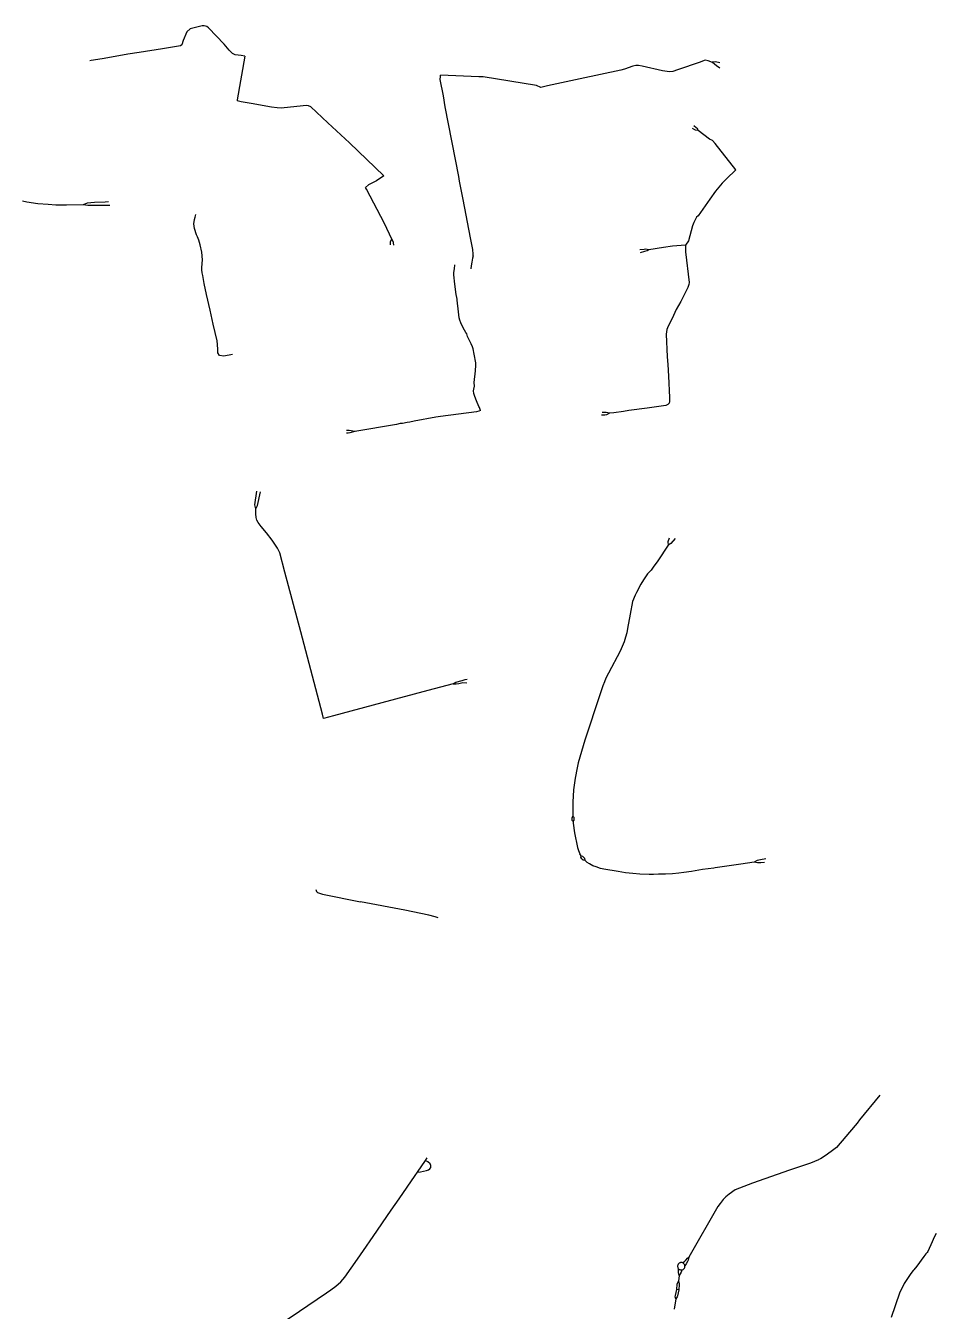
# Model space of a CAD drawing. Header units: inches. Extents: x 25491055 to 25513295, y 6670591 to 6686249.
# Drawn here: x 25502257 to 25504928, y 6681061 to 6684832 of the extents above; entities that cross this region are included whole.
import ezdxf

# ---------------------------------------------------------------- set-up
doc = ezdxf.new("R2010")
doc.units = ezdxf.units.IN
doc.header["$MEASUREMENT"] = 0

msp = doc.modelspace()

# ---------------------------------------------------------------- linework, layer by layer
for points in [[(25502839.7, 6684776.7), (25502838.8, 6684777.7), (25502793.5, 6684825.8), (25502787.9, 6684829.9), (25502780.9, 6684831.7), (25502775, 6684831.1), (25502739.2, 6684822.1)], [(25502739.2, 6684822.1), (25502729.6, 6684813.3), (25502719.2, 6684788.2), (25502714.7, 6684775.9), (25502711.3, 6684772.9), (25502658.7, 6684764.2)], [(25502590, 6684753.4), (25502556.8, 6684747.8)], [(25502658.7, 6684764.2), (25502590, 6684753.4)], [(25502854.1, 6684760.3), (25502839.1, 6684777.3)], [(25502899.9, 6684742.1), (25502889.2, 6684744.5), (25502871, 6684746.5), (25502863.6, 6684750.6), (25502854.1, 6684760.3)], [(25502448.9, 6684729.4), (25502444.8, 6684728.8)], [(25502481.3, 6684734.1), (25502448.9, 6684729.4)], [(25502552, 6684747), (25502481.3, 6684734.1)], [(25502556.8, 6684747.8), (25502552, 6684747)], [(25502899.9, 6684742.1), (25502877.6, 6684614.5)], [(25504247.5, 6684729.6), (25504235.2, 6684725.2), (25504168.4, 6684702.1), (25504154.9, 6684697.9), (25504146.5, 6684696.8), (25504138.3, 6684697.1), (25504125.3, 6684699.5), (25504064.7, 6684713.1), (25504054.1, 6684714.9), (25504046.7, 6684714.9), (25504037.5, 6684713.1), (25504013.7, 6684704.3)], [(25504250.1, 6684730.5), (25504247.5, 6684729.6)], [(25504271.2, 6684724.2), (25504258.9, 6684728.7), (25504250.1, 6684730.5)], [(25504293.3, 6684722.6), (25504280, 6684725.4), (25504270.3, 6684724.5)], [(25504293, 6684706.8), (25504283.5, 6684713.8), (25504271.2, 6684724.2)], [(25503487.8, 6684594.2), (25503482.2, 6684626.3), (25503472.6, 6684673.5), (25503473.5, 6684683.1)], [(25503473.5, 6684683.1), (25503473.8, 6684686.9)], [(25503586.5, 6684682.2), (25503473.8, 6684686.9)], [(25503768.3, 6684650.4), (25503754.9, 6684656.7), (25503676.7, 6684669.5), (25503599, 6684682), (25503586.5, 6684682.2)], [(25504013.7, 6684704.3), (25504003, 6684701.2), (25503883.1, 6684676.1), (25503787.2, 6684655.7), (25503768.3, 6684650.4)], [(25502877.6, 6684614.5), (25502877.1, 6684611.2)], [(25502918, 6684603.4), (25502889, 6684608.2), (25502877.1, 6684611.2)], [(25503093.3, 6684593.5), (25503086.4, 6684596.6), (25503080.8, 6684597.6), (25503071.2, 6684597), (25503006.3, 6684590), (25502994.8, 6684590.7), (25502978.1, 6684593.2), (25502918, 6684603.4)], [(25503142.8, 6684546.8), (25503093.3, 6684593.5)], [(25503527.5, 6684389.7), (25503487.8, 6684594.2)], [(25503206.9, 6684488.7), (25503142.8, 6684546.8)], [(25504219.8, 6684526.1), (25504213.3, 6684530)], [(25504223.5, 6684532.7), (25504217.2, 6684537.8)], [(25504229.5, 6684524.3), (25504221.3, 6684525.2), (25504219.8, 6684526.1)], [(25504229.5, 6684524.3), (25504227.1, 6684529.8), (25504223.5, 6684532.7)], [(25503307.7, 6684391.3), (25503206.9, 6684488.7)], [(25504262.2, 6684499.2), (25504229.5, 6684524.3)], [(25504271.6, 6684494.6), (25504262.2, 6684499.2)], [(25504339.7, 6684409.1), (25504279, 6684486.3), (25504271.6, 6684494.6)], [(25503307.7, 6684391.3), (25503286.1, 6684377.1), (25503262.7, 6684365.1), (25503253.8, 6684356.9)], [(25503529.8, 6684375.9), (25503527.5, 6684389.7)], [(25503539.8, 6684322.2), (25503529.8, 6684375.9)], [(25504334.6, 6684404.2), (25504317, 6684387.2), (25504300.1, 6684370.3), (25504280.2, 6684346.1), (25504263.3, 6684323), (25504229.5, 6684274.4), (25504224.1, 6684270)], [(25504339.7, 6684409.1), (25504334.6, 6684404.2)], [(25503256.3, 6684352.2), (25503253.8, 6684356.9)], [(25503309.7, 6684251.6), (25503256.3, 6684352.2)], [(25502260.1, 6684314.3), (25502248, 6684316.8)], [(25502323, 6684307.2), (25502292.9, 6684309.8), (25502260.1, 6684314.3)], [(25502377, 6684305.1), (25502345.1, 6684305.7), (25502323, 6684307.2)], [(25502425.3, 6684306.7), (25502377, 6684305.1)], [(25502490.5, 6684314.4), (25502458.5, 6684312.8), (25502437, 6684311.2), (25502425.3, 6684306.7)], [(25502492.2, 6684304.5), (25502466.9, 6684304.4), (25502438.9, 6684304.9), (25502425.3, 6684306.7)], [(25502499.7, 6684314.9), (25502490.5, 6684314.4)], [(25502504.1, 6684304.6), (25502492.2, 6684304.5)], [(25503569.9, 6684156.4), (25503569.9, 6684161.8), (25503568.1, 6684175.8), (25503561.5, 6684209.2), (25503539.8, 6684322.2)], [(25502758.1, 6684218.3), (25502752.2, 6684237.3), (25502750.6, 6684250.6), (25502752.2, 6684263), (25502754.4, 6684270.3)], [(25502754.4, 6684270.3), (25502756.5, 6684277.7)], [(25504224.1, 6684270), (25504217.2, 6684255), (25504213, 6684245), (25504200.8, 6684201), (25504192, 6684187.8)], [(25503331.4, 6684205.4), (25503309.7, 6684251.6)], [(25502760.8, 6684212.8), (25502758.1, 6684218.3)], [(25502773.3, 6684115.4), (25502773.9, 6684122.5), (25502775.2, 6684144.8), (25502773.3, 6684167.6), (25502768.4, 6684189.3), (25502764.7, 6684202.7), (25502760.8, 6684212.8)], [(25503326.6, 6684188.8), (25503327.1, 6684196)], [(25503327.1, 6684196), (25503327.3, 6684198.7), (25503331.4, 6684205.4)], [(25503335.8, 6684195.2), (25503335.4, 6684197.1), (25503331.4, 6684205.4)], [(25503336.9, 6684188.4), (25503335.8, 6684195.2)], [(25504192, 6684187.8), (25504154.4, 6684184.7), (25504128.1, 6684181), (25504085.1, 6684174.3)], [(25504192, 6684187.8), (25504192.2, 6684174.8)], [(25503569.9, 6684156.4), (25503567.8, 6684150.3), (25503565.2, 6684138.3), (25503563.9, 6684127.7)], [(25504071.4, 6684175.7), (25504058.4, 6684174.4)], [(25504072.5, 6684169.1), (25504059.6, 6684165.2)], [(25504085.1, 6684174.3), (25504075.2, 6684176), (25504071.4, 6684175.7)], [(25504085.1, 6684174.3), (25504080.1, 6684171.5), (25504072.5, 6684169.1)], [(25504192.2, 6684174.8), (25504192.3, 6684168.2), (25504203.1, 6684078.4), (25504202.2, 6684072.3), (25504199, 6684063.9), (25504189.2, 6684044.2), (25504178.4, 6684022.4), (25504165.1, 6683999.8)], [(25502774.7, 6684107.4), (25502773.3, 6684115.4)], [(25503521.9, 6684035.1), (25503519.9, 6684043.4), (25503516.2, 6684073.7), (25503512.9, 6684101), (25503513, 6684107.6), (25503514.3, 6684118.6)], [(25503514.3, 6684118.6), (25503515.8, 6684130.8)], [(25503563.9, 6684127.7), (25503562.2, 6684119)], [(25502776.1, 6684098.7), (25502774.7, 6684107.4)], [(25502820.1, 6683882.5), (25502819.4, 6683896.5), (25502818.3, 6683907.8), (25502806.5, 6683956.8), (25502798.1, 6683997.4), (25502787.1, 6684043.6), (25502780, 6684075.6), (25502776.1, 6684098.7)], [(25503522.6, 6684027), (25503522.3, 6684029.4), (25503521.9, 6684035.1)], [(25503528.9, 6683975.4), (25503526.4, 6683992.1), (25503522.6, 6684027)], [(25504165.1, 6683999.8), (25504153.4, 6683972.8), (25504141.6, 6683950.5), (25504137.3, 6683940.6), (25504136.3, 6683933.8), (25504135.8, 6683926.7), (25504138.8, 6683861)], [(25503550.9, 6683927.6), (25503547.9, 6683931.6), (25503540.4, 6683945.6), (25503533.3, 6683959.9), (25503530.5, 6683968.6), (25503528.9, 6683975.4)], [(25503577.4, 6683836.7), (25503577.3, 6683842.6), (25503572.6, 6683868.4), (25503569.3, 6683883.7), (25503567.2, 6683890.4), (25503563.7, 6683899.1), (25503553.2, 6683920.6), (25503550.9, 6683927.6)], [(25502863.8, 6683867.1), (25502837.7, 6683863), (25502825, 6683864.5), (25502820.5, 6683872.8), (25502820.1, 6683882.5)], [(25504138.8, 6683861), (25504140, 6683837.9), (25504142.3, 6683804), (25504145.3, 6683741.6), (25504145.7, 6683729.8), (25504144.4, 6683724.8), (25504140.9, 6683720.6), (25504134.3, 6683717.9), (25504080.1, 6683710.4), (25504026.5, 6683702.9), (25504010.2, 6683700.3)], [(25503573.7, 6683774.6), (25503572.9, 6683785.1), (25503575.9, 6683819.7), (25503577.4, 6683835.7), (25503577.4, 6683836.7)], [(25503587.6, 6683712.2), (25503586.5, 6683715), (25503579.3, 6683731.4), (25503574.2, 6683744.2), (25503571.6, 6683753.1), (25503570.9, 6683760.8), (25503571.4, 6683765.5), (25503573.7, 6683774.6)], [(25503586.2, 6683701.5), (25503579, 6683699.5), (25503473.2, 6683685.4)], [(25503591.2, 6683703.4), (25503586.2, 6683701.5)], [(25503591.2, 6683703.4), (25503587.6, 6683712.2)], [(25503956.1, 6683697.5), (25503948.2, 6683697.7)], [(25503969.4, 6683695.3), (25503959.2, 6683697.3), (25503956.1, 6683697.5)], [(25504010.2, 6683700.3), (25503981.7, 6683696.8), (25503969.4, 6683695.3)], [(25503354.9, 6683665), (25503344.3, 6683661.8), (25503222.1, 6683641.6)], [(25503384.1, 6683669.4), (25503375.7, 6683667.8), (25503362.6, 6683665.5), (25503354.9, 6683665)], [(25503473.2, 6683685.4), (25503460.1, 6683683.2), (25503396.9, 6683672), (25503384.1, 6683669.4)], [(25503955.9, 6683689.8), (25503945.9, 6683689.2)], [(25503969.4, 6683695.3), (25503960.1, 6683690.6), (25503955.9, 6683689.8)], [(25503202.7, 6683637), (25503197.6, 6683636.5)], [(25503203.2, 6683644.6), (25503197.9, 6683645)], [(25503222.1, 6683641.6), (25503207.3, 6683637.6), (25503202.7, 6683637)], [(25503222.1, 6683641.6), (25503206.2, 6683644.3), (25503203.2, 6683644.6)], [(25502931.7, 6683414.8), (25502929.1, 6683426.3), (25502935.3, 6683467)], [(25502931.7, 6683414.8), (25502937.2, 6683424.4), (25502945.9, 6683464.6)], [(25502980.3, 6683323.2), (25502963, 6683344.7), (25502947.5, 6683363.3), (25502939.3, 6683374.8), (25502935.3, 6683381.8), (25502932.8, 6683389.5), (25502931.7, 6683400.1), (25502931.7, 6683414.8)], [(25502995.5, 6683299.5), (25502980.3, 6683323.2)], [(25504144.4, 6683329.1), (25504140.8, 6683317.6), (25504141, 6683308.7)], [(25504161.8, 6683327.4), (25504149.4, 6683313), (25504141, 6683308.7)], [(25503127.7, 6682812.2), (25503063.9, 6683053.6), (25503017.4, 6683229.2), (25503002.1, 6683285.8), (25502995.5, 6683299.5)], [(25504141, 6683308.7), (25504111, 6683262.5), (25504097.2, 6683243.3)], [(25504081.3, 6683224.2), (25504069.5, 6683207), (25504061, 6683193.4), (25504048.1, 6683169.3)], [(25504091.2, 6683234.9), (25504081.3, 6683224.2)], [(25504097.2, 6683243.3), (25504091.2, 6683234.9)], [(25504048.1, 6683169.3), (25504044.8, 6683161.8)], [(25504044.8, 6683161.8), (25504037, 6683142.9), (25504029.8, 6683106), (25504022.4, 6683063.9), (25504020.7, 6683051.6), (25504016.6, 6683038.4), (25504012.2, 6683024.4), (25504007, 6683010.8), (25504000.9, 6682997.7), (25503966.5, 6682932.8)], [(25503511.3, 6682901.8), (25503518.3, 6682906.3), (25503537.4, 6682911.8)], [(25503511.3, 6682901.8), (25503519.4, 6682901.1), (25503527.8, 6682902.3), (25503539, 6682905.7)], [(25503537.4, 6682911.8), (25503546.5, 6682914.1), (25503551.9, 6682915.1)], [(25503539, 6682905.7), (25503550.7, 6682904.1)], [(25503966.5, 6682932.8), (25503958.9, 6682918.3), (25503954.6, 6682907.5), (25503950.3, 6682895.8), (25503941.9, 6682872.3), (25503897.1, 6682736.6), (25503877.6, 6682669.7), (25503874.4, 6682655.2), (25503868.4, 6682625), (25503863.7, 6682590.3), (25503861.8, 6682554.7), (25503861.4, 6682521.6), (25503861.9, 6682513.7)], [(25503436.6, 6682882.1), (25503301.8, 6682845.8)], [(25503511.3, 6682901.8), (25503436.6, 6682882.1)], [(25503301.8, 6682845.8), (25503159.9, 6682807.5)], [(25503130.9, 6682800.1), (25503127.7, 6682812.2)], [(25503159.9, 6682807.5), (25503130.9, 6682800.1)], [(25503861.9, 6682513.7), (25503858.5, 6682508.8), (25503858.5, 6682505.4)], [(25503858.5, 6682505.4), (25503858.9, 6682501.9), (25503862.8, 6682497.7)], [(25503865.8, 6682505.9), (25503865.4, 6682510), (25503861.9, 6682513.7)], [(25503862.8, 6682497.7), (25503865.9, 6682502.2), (25503865.8, 6682505.9)], [(25503862.8, 6682497.7), (25503863.1, 6682492.7), (25503867.2, 6682465), (25503875.2, 6682421.8), (25503878.4, 6682412.9)], [(25503878.4, 6682412.9), (25503881.9, 6682402.9)], [(25503886, 6682397.3), (25503881.9, 6682402.9)], [(25503888.2, 6682388.5), (25503884.9, 6682393.3), (25503886, 6682397.3)], [(25503886, 6682397.3), (25503889.9, 6682396.3), (25503893.4, 6682393)], [(25503896.7, 6682384.1), (25503892.1, 6682384.9), (25503888.2, 6682388.5)], [(25503893.4, 6682393), (25503896.1, 6682390), (25503896.7, 6682384.1)], [(25503943.1, 6682360.3), (25503929.9, 6682364.5), (25503920.7, 6682368.2), (25503910.3, 6682374.1), (25503904.2, 6682377.8), (25503896.7, 6682384.1)], [(25504393.7, 6682378.6), (25504354.5, 6682372.6)], [(25504411.8, 6682385.3), (25504402.9, 6682383.8), (25504393.7, 6682378.6)], [(25504412.8, 6682376.8), (25504403.9, 6682376.5), (25504393.7, 6682378.6)], [(25504428.1, 6682388), (25504411.8, 6682385.3)], [(25504424.2, 6682377.2), (25504412.8, 6682376.8)], [(25503953.2, 6682358.4), (25503943.1, 6682360.3)], [(25504085.8, 6682342.6), (25504058.8, 6682343.7), (25504038.1, 6682345.4), (25504016.4, 6682347.4), (25503994.9, 6682350.7), (25503953.2, 6682358.4)], [(25504098, 6682342.3), (25504085.8, 6682342.6)], [(25504275.1, 6682361.4), (25504242.3, 6682356.8), (25504210.1, 6682351.3), (25504187.8, 6682348.3), (25504172.6, 6682346.3), (25504154.6, 6682344.2), (25504133.6, 6682343.3), (25504113, 6682343), (25504098, 6682342.3)], [(25504279.2, 6682362), (25504275.1, 6682361.4)], [(25504354.5, 6682372.6), (25504279.2, 6682362)], [(25503108.5, 6682298.2), (25503110.4, 6682292.9), (25503112.8, 6682289.8), (25503127.9, 6682284.9), (25503238.7, 6682262.6)], [(25503369, 6682237.5), (25503238.7, 6682262.6)], [(25503457.8, 6682217.8), (25503439.9, 6682223.5), (25503369, 6682237.5)], [(25503466.6, 6682215.1), (25503457.8, 6682217.8)], [(25504762.7, 6681694.9), (25504702.3, 6681622.7), (25504696.1, 6681613.5)], [(25504690.2, 6681606.6), (25504635.2, 6681541.4)], [(25504696.1, 6681613.5), (25504690.2, 6681606.6)], [(25503429.6, 6681503.6), (25503434.3, 6681511.8)], [(25504627.5, 6681535.5), (25504605.1, 6681518.8), (25504588.1, 6681508.7)], [(25504635.2, 6681541.4), (25504627.5, 6681535.5)], [(25503406.2, 6681469), (25503429.6, 6681503.6)], [(25503406.2, 6681469), (25503415.3, 6681470.4), (25503433.1, 6681474.7), (25503438.7, 6681476.3), (25503442.6, 6681478.9), (25503445.5, 6681482.8), (25503445.8, 6681489.3), (25503443.7, 6681494.2), (25503436.7, 6681499.6), (25503429.6, 6681503.6)], [(25504558.7, 6681495.9), (25504497.5, 6681475.3), (25504388.6, 6681437), (25504338.4, 6681417.1), (25504320.4, 6681405.3), (25504310.7, 6681396.7), (25504308.8, 6681395)], [(25504582.7, 6681506), (25504558.7, 6681495.9)], [(25504588.1, 6681508.7), (25504583.6, 6681506.4), (25504582.7, 6681506)], [(25503152.4, 6681124.4), (25503166.4, 6681134.9), (25503181.5, 6681148.2), (25503193.2, 6681161.5), (25503229.8, 6681214.1), (25503247.5, 6681239.7), (25503276.2, 6681281.1), (25503328.9, 6681357.6), (25503352.1, 6681391.4), (25503399.6, 6681460), (25503406.2, 6681469)], [(25504308.8, 6681395), (25504302.7, 6681389.2), (25504294, 6681377.8), (25504286.9, 6681368.3), (25504202.5, 6681219.6)], [(25504927.9, 6681289.3), (25504921.9, 6681279.2), (25504915.9, 6681264.9), (25504903.5, 6681237)], [(25504185.2, 6681202.9), (25504190.8, 6681208.3), (25504193.1, 6681210.8)], [(25504193.1, 6681210.8), (25504198.6, 6681217.1), (25504202.5, 6681219.6)], [(25504202.5, 6681219.6), (25504200.4, 6681211.6), (25504198.1, 6681207.2)], [(25504891.5, 6681221.7), (25504870.8, 6681194.1), (25504861.9, 6681183)], [(25504900.9, 6681233.9), (25504897.4, 6681229.6), (25504891.5, 6681221.7)], [(25504903.5, 6681237), (25504900.9, 6681233.9)], [(25504170.1, 6681197.7), (25504169.6, 6681196.7), (25504169.2, 6681194.7), (25504169.1, 6681192.8), (25504169.4, 6681190.9), (25504170, 6681188.9), (25504171, 6681187.3), (25504171.8, 6681186.2)], [(25504177.1, 6681203.9), (25504175.9, 6681203.5), (25504174.2, 6681202.7), (25504172.6, 6681201.5), (25504171.2, 6681199.9), (25504170.4, 6681198.4), (25504170.1, 6681197.7)], [(25504173.9, 6681166.8), (25504172.1, 6681174.6), (25504171.7, 6681186.3)], [(25504171.8, 6681186.2), (25504172.2, 6681185.7), (25504173.9, 6681184.4), (25504175.4, 6681183.5), (25504177.4, 6681182.8), (25504179.1, 6681182.6), (25504180.9, 6681182.6), (25504181.4, 6681182.7)], [(25504181.4, 6681182.7), (25504179.1, 6681176.4), (25504173.9, 6681166.8)], [(25504185.2, 6681202.9), (25504184.1, 6681203.5), (25504182.5, 6681204), (25504180.9, 6681204.3), (25504179.4, 6681204.4), (25504177.5, 6681204.1), (25504177.1, 6681203.9)], [(25504181.4, 6681182.7), (25504182.3, 6681182.8), (25504183.7, 6681183.3), (25504185.1, 6681183.9), (25504186.8, 6681185), (25504188.1, 6681186.5), (25504189.1, 6681187.9), (25504189.9, 6681189.5), (25504190.4, 6681191.1), (25504190.7, 6681192.8), (25504190.7, 6681194.1), (25504190.6, 6681194.9)], [(25504190.6, 6681194.9), (25504190.5, 6681195.9), (25504190.1, 6681197.2), (25504189.9, 6681197.7), (25504189.2, 6681199), (25504188.6, 6681199.9), (25504187.7, 6681201), (25504186.7, 6681202), (25504185.5, 6681202.8), (25504185.2, 6681202.9)], [(25504198.1, 6681207.2), (25504194.7, 6681200.5), (25504190.6, 6681194.9)], [(25504860.3, 6681180.9), (25504853.5, 6681172), (25504833.4, 6681142.9)], [(25504861.9, 6681183), (25504860.3, 6681180.9)], [(25504166.4, 6681125.7), (25504168, 6681140.6)], [(25504168, 6681140.6), (25504168.4, 6681143.7), (25504172, 6681149.3)], [(25504173.9, 6681166.8), (25504172, 6681149.3)], [(25504172, 6681149.3), (25504174, 6681143.3), (25504173.7, 6681139.7)], [(25504173.7, 6681139.7), (25504172.4, 6681124.6)], [(25504833.4, 6681142.9), (25504819.7, 6681114.2), (25504795.2, 6681043.4)], [(25503015.1, 6681031.1), (25503060.3, 6681061.9), (25503085, 6681078.1), (25503138.9, 6681115), (25503152.4, 6681124.4)], [(25504164, 6681097.4), (25504159.2, 6681067.8)], [(25504164, 6681097.4), (25504162.1, 6681103.7), (25504162.9, 6681107.8)], [(25504162.9, 6681107.8), (25504166.4, 6681125.7)], [(25504168.5, 6681106.9), (25504167.8, 6681103.5), (25504164, 6681097.4)], [(25504172.4, 6681124.6), (25504166.4, 6681125.7)], [(25504172.4, 6681124.6), (25504168.5, 6681106.9)]]:
    msp.add_lwpolyline(points)

doc.saveas('drawing.dxf')
